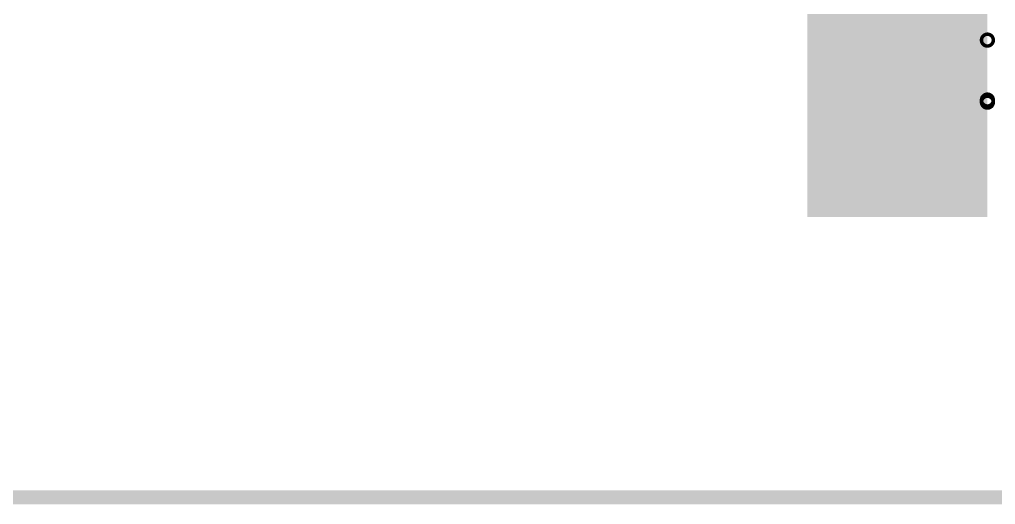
# Model space of a CAD drawing. Header units: millimetres. Extents: x 0 to 297, y 0 to 210.
# Drawn here: x 70.494 to 72.557, y 128.273 to 129.298 of the extents above; entities that cross this region are included whole.
import ezdxf

# ---------------------------------------------------------------- set-up
doc = ezdxf.new("R2010")
doc.units = ezdxf.units.MM
doc.header["$LTSCALE"] = 16.335
doc.layers.add('1', color=7, linetype='CONTINUOUS')

msp = doc.modelspace()

# ---------------------------------------------------------------- linework, layer by layer
at = {"layer": '1', "color": 9, "linetype": 'Continuous'}
for points, const_width in [([(72.1593, 129.3027), (72.5398, 129.3027)], 0.0149), ([(72.1593, 129.2984), (72.5398, 129.2984)], 0.0149), ([(72.1593, 129.2938), (72.5398, 129.2938)], 0.0149), ([(72.1593, 129.2895), (72.5398, 129.2895)], 0.0149), ([(72.1593, 129.2851), (72.5398, 129.2851)], 0.0149), ([(72.1593, 129.2808), (72.5398, 129.2808)], 0.0149), ([(72.1593, 129.2765), (72.5398, 129.2765)], 0.0149), ([(72.1593, 129.2719), (72.5398, 129.2719)], 0.0149), ([(72.1593, 129.2676), (72.5398, 129.2676)], 0.0149), ([(72.1593, 129.2633), (72.5398, 129.2633)], 0.0149), ([(72.1593, 129.259), (72.5398, 129.259)], 0.0149), ([(72.1593, 129.2547), (72.5398, 129.2547)], 0.0149), ([(72.1593, 129.2504), (72.5398, 129.2504)], 0.0149), ([(72.1593, 129.2458), (72.5398, 129.2458)], 0.0149), ([(72.1593, 129.2415), (72.5398, 129.2415)], 0.0149), ([(72.1593, 129.2371), (72.5398, 129.2371)], 0.0149), ([(72.1593, 129.2328), (72.5398, 129.2328)], 0.0149), ([(72.1593, 129.2285), (72.5398, 129.2285)], 0.0149), ([(72.1593, 129.2239), (72.5398, 129.2239)], 0.0149), ([(72.1593, 129.2196), (72.5398, 129.2196)], 0.0149), ([(72.1593, 129.2153), (72.5398, 129.2153)], 0.0149), ([(72.1593, 129.211), (72.5398, 129.211)], 0.0149), ([(72.1593, 129.2067), (72.5398, 129.2067)], 0.0149), ([(72.1593, 129.2021), (72.5398, 129.2021)], 0.0149), ([(72.1593, 129.1978), (72.5398, 129.1978)], 0.0149), ([(72.1593, 129.1935), (72.5398, 129.1935)], 0.0149), ([(72.1593, 129.1891), (72.5398, 129.1891)], 0.0149), ([(72.1593, 129.1848), (72.5398, 129.1848)], 0.0149), ([(72.1593, 129.1805), (72.5398, 129.1805)], 0.0149), ([(72.1593, 129.1759), (72.5398, 129.1759)], 0.0149), ([(72.1593, 129.1716), (72.5398, 129.1716)], 0.0149), ([(72.1593, 129.1673), (72.5398, 129.1673)], 0.0149), ([(72.1593, 129.163), (72.5398, 129.163)], 0.0149), ([(72.1593, 129.1587), (72.5398, 129.1587)], 0.0149), ([(72.1593, 129.1541), (72.5398, 129.1541)], 0.0149), ([(72.1593, 129.1498), (72.5398, 129.1498)], 0.0149), ([(72.1593, 129.1454), (72.5398, 129.1454)], 0.0149), ([(72.1593, 129.1411), (72.5398, 129.1411)], 0.0149), ([(72.1593, 129.1368), (72.5398, 129.1368)], 0.0149), ([(72.1593, 129.1322), (72.5398, 129.1322)], 0.0149), ([(72.1593, 129.1279), (72.5398, 129.1279)], 0.0149), ([(72.1593, 129.1236), (72.5398, 129.1236)], 0.0149), ([(72.1593, 129.1193), (72.5398, 129.1193)], 0.0149), ([(72.1593, 129.115), (72.5398, 129.115)], 0.0149), ([(72.1593, 129.1107), (72.5398, 129.1107)], 0.0149), ([(72.1593, 129.1061), (72.5398, 129.1061)], 0.0149), ([(72.1593, 129.1018), (72.5398, 129.1018)], 0.0149), ([(72.1593, 129.0974), (72.5398, 129.0974)], 0.0149), ([(72.1593, 129.0931), (72.5398, 129.0931)], 0.0149), ([(72.1593, 129.0888), (72.5398, 129.0888)], 0.0149), ([(72.1593, 129.0842), (72.5398, 129.0842)], 0.0149), ([(72.1593, 129.0799), (72.5398, 129.0799)], 0.0149), ([(72.1593, 129.0756), (72.5398, 129.0756)], 0.0149), ([(72.1593, 129.0713), (72.5398, 129.0713)], 0.0149), ([(72.1593, 129.067), (72.5398, 129.067)], 0.0149), ([(72.1593, 129.0624), (72.5398, 129.0624)], 0.0149), ([(72.1593, 129.0581), (72.5398, 129.0581)], 0.0149), ([(72.1593, 129.0538), (72.5398, 129.0538)], 0.0149), ([(72.1593, 129.0494), (72.5398, 129.0494)], 0.0149), ([(72.1593, 129.0451), (72.5398, 129.0451)], 0.0149), ([(72.1593, 129.0408), (72.5398, 129.0408)], 0.0149), ([(72.1593, 129.0362), (72.5398, 129.0362)], 0.0149), ([(72.1593, 129.0319), (72.5398, 129.0319)], 0.0149), ([(72.1593, 129.0276), (72.5398, 129.0276)], 0.0149), ([(72.1593, 129.0233), (72.5398, 129.0233)], 0.0149), ([(72.1593, 129.019), (72.5398, 129.019)], 0.0149), ([(72.1593, 129.0144), (72.5398, 129.0144)], 0.0149), ([(72.1593, 129.0101), (72.5398, 129.0101)], 0.0149), ([(72.1593, 129.0057), (72.5398, 129.0057)], 0.0149), ([(72.1593, 129.0014), (72.5398, 129.0014)], 0.0149), ([(72.1593, 128.9971), (72.5398, 128.9971)], 0.0149), ([(72.1593, 128.9925), (72.5398, 128.9925)], 0.0149), ([(72.1593, 128.9882), (72.5398, 128.9882)], 0.0149), ([(72.1593, 128.9839), (72.5398, 128.9839)], 0.0149), ([(72.1593, 128.9796), (72.5398, 128.9796)], 0.0149), ([(72.1593, 128.9753), (72.5398, 128.9753)], 0.0149), ([(72.1593, 128.971), (72.5398, 128.971)], 0.0149), ([(72.1593, 128.9664), (72.5398, 128.9664)], 0.0149), ([(72.1593, 128.9621), (72.5398, 128.9621)], 0.0149), ([(72.1593, 128.9577), (72.5398, 128.9577)], 0.0149), ([(72.1593, 128.9534), (72.5398, 128.9534)], 0.0149), ([(72.1593, 128.9491), (72.5398, 128.9491)], 0.0149), ([(72.1593, 128.9445), (72.5398, 128.9445)], 0.0149), ([(72.1593, 128.9402), (72.5398, 128.9402)], 0.0149), ([(72.1593, 128.9359), (72.5398, 128.9359)], 0.0149), ([(72.1593, 128.9316), (72.5398, 128.9316)], 0.0149), ([(72.1593, 128.9273), (72.5398, 128.9273)], 0.0149), ([(72.1593, 128.9227), (72.5398, 128.9227)], 0.0149), ([(72.1593, 128.9184), (72.5398, 128.9184)], 0.0149), ([(72.1593, 128.9141), (72.5398, 128.9141)], 0.0149), ([(72.1593, 128.9097), (72.5398, 128.9097)], 0.0149), ([(72.1593, 128.9054), (72.5398, 128.9054)], 0.0149), ([(72.1593, 128.9011), (72.5398, 128.9011)], 0.0149), ([(72.1593, 128.8965), (72.5398, 128.8965)], 0.0149), ([(72.1593, 128.8922), (72.5398, 128.8922)], 0.0149), ([(72.1593, 128.8879), (72.5398, 128.8879)], 0.0149), ([(57.5591, 128.2879), (108.8092, 128.2879)], 0.0297)]:
    msp.add_lwpolyline(points, dxfattribs=dict(at, const_width=const_width))
at = {"layer": '1', "color": 7, "linetype": 'Continuous', "const_width": 0.00743}
for points in [[(72.5273, 129.2547, 1), (72.5523, 129.2547, 1)], [(72.5273, 129.1279, 1), (72.5523, 129.1279, 1)], [(72.5273, 129.1236, 1), (72.5523, 129.1236, 1)]]:
    msp.add_lwpolyline(points, format="xyb", close=True, dxfattribs=at)

doc.saveas('drawing.dxf')
